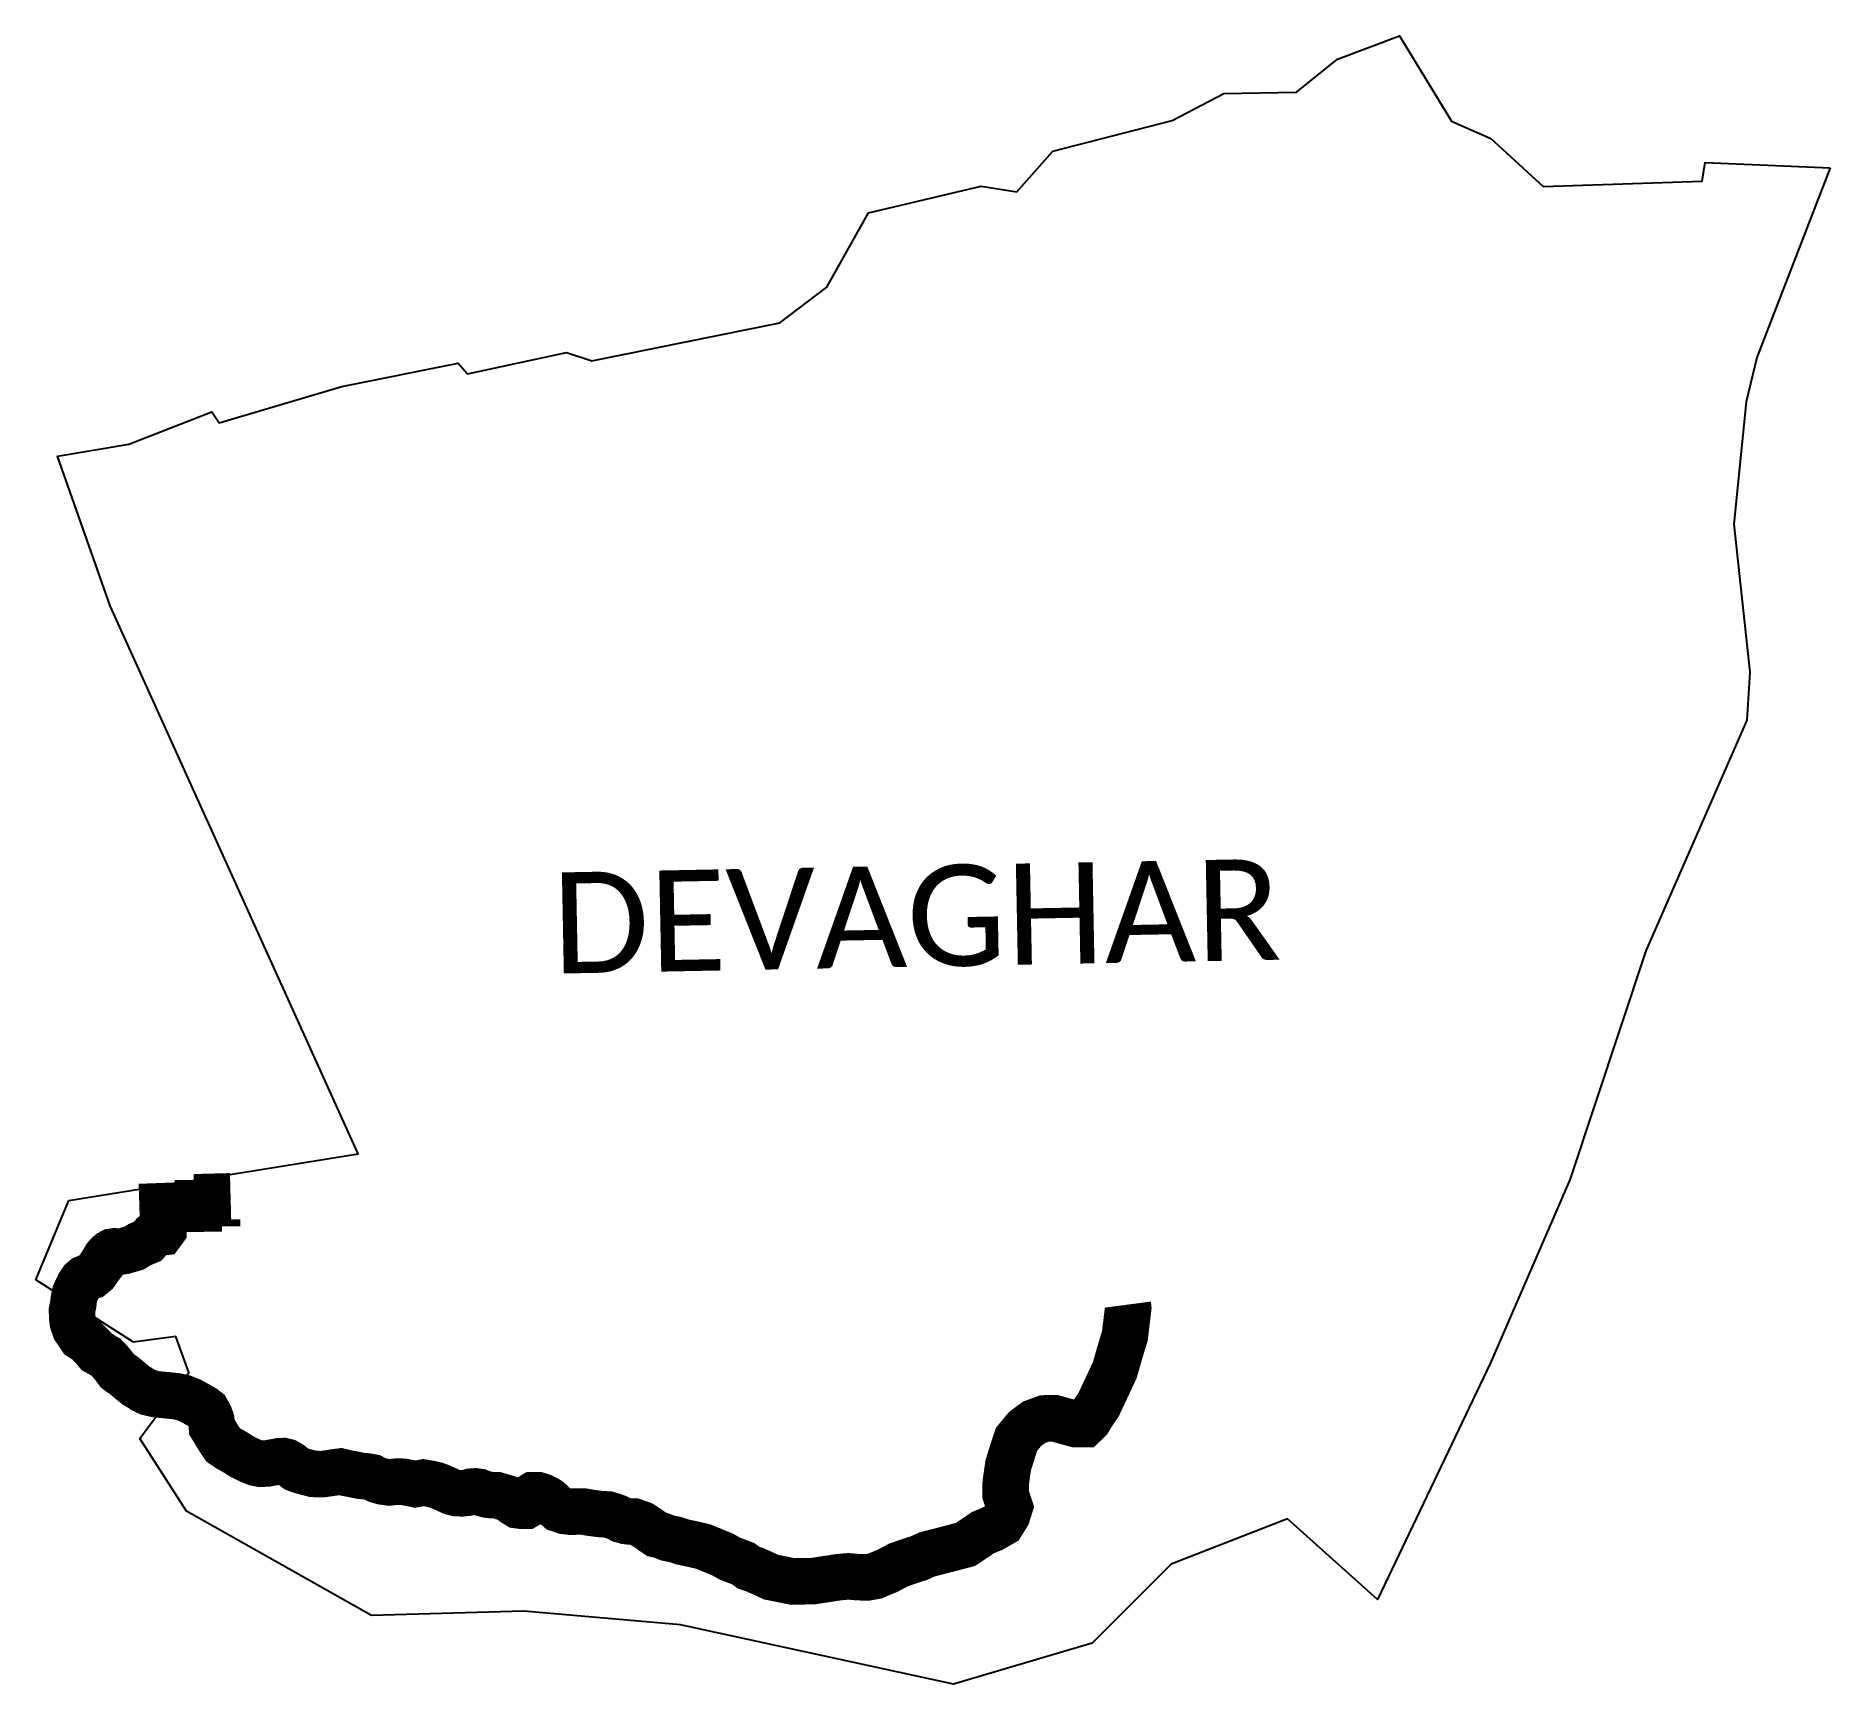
# Model space of a CAD drawing. Header units: metres. Extents: x 290123 to 292052, y 1989992 to 1991765.
import ezdxf

# ---------------------------------------------------------------- set-up
doc = ezdxf.new("R2010")
doc.units = ezdxf.units.M
for name, color, linetype in [('NATURALLY PROTECTED', 3, 'Continuous'), ('village', 4, 'Continuous'), ('VILLAGE NAME', 250, 'Continuous')]:
    doc.layers.add(name, color=color, linetype=linetype)
doc.styles.get("Standard").update_dxf_attribs({"font": 'simplex.shx'})

msp = doc.modelspace()

# ---------------------------------------------------------------- linework, layer by layer
at = {"layer": 'NATURALLY PROTECTED', "const_width": 50, "flags": 128}
msp.add_lwpolyline([(290331.9, 1990517.2), (290317.3, 1990516.8), (290317.3, 1990509.9), (290297.2, 1990509.9), (290297.3, 1990503.9), (290272, 1990503.5), (290271.9, 1990507.1), (290258.8, 1990506.6), (290259.6, 1990480.7), (290257.9, 1990478.4), (290251.6, 1990477.6), (290248.6, 1990475.5), (290242.6, 1990468.8), (290238.1, 1990466.9), (290234, 1990465.2), (290228.4, 1990461.6), (290223.6, 1990460.2), (290217.1, 1990458.3), (290211.4, 1990457.5), (290207.4, 1990458), (290204.6, 1990457.6), (290202.2, 1990456.3), (290199.8, 1990454.2), (290197.8, 1990452), (290196.3, 1990449.4), (290195.1, 1990447.5), (290194, 1990445), (290191.6, 1990442), (290188.9, 1990437.8), (290186.8, 1990435), (290182.7, 1990431.6), (290179.4, 1990430.7), (290175.1, 1990429), (290172, 1990426.4), (290169, 1990421.9), (290167.7, 1990419.2), (290164.6, 1990412.6), (290163.3, 1990406.4), (290162.8, 1990401.6), (290161.4, 1990394.6), (290161.5, 1990387.7), (290162.2, 1990381.8), (290164.6, 1990374.8), (290170.9, 1990365.4), (290177.6, 1990361.2), (290184.1, 1990354.7), (290188.1, 1990349.7), (290192.9, 1990347.1), (290197.7, 1990344.3), (290202.4, 1990339.4), (290207, 1990333.8), (290210.2, 1990329.4), (290213.1, 1990327.2), (290216.6, 1990324.9), (290224.4, 1990318.4), (290229.8, 1990314), (290235, 1990310.8), (290238.4, 1990308.6), (290243.7, 1990306.2), (290251.7, 1990304.3), (290262.5, 1990303.3), (290273, 1990302.2), (290280.9, 1990300.6), (290288.6, 1990297.5), (290295.4, 1990293.8), (290303.2, 1990289.3), (290306.2, 1990287), (290309.3, 1990281.5), (290311.2, 1990276.2), (290311.8, 1990268.9), (290313.4, 1990266.3), (290319.7, 1990256), (290324, 1990249.7), (290329.4, 1990246), (290335.8, 1990242.5), (290344.8, 1990236.9), (290353.1, 1990232.8), (290359.3, 1990230.4), (290364.4, 1990229.5), (290371.1, 1990229.8), (290380.3, 1990231.5), (290384.8, 1990232.3), (290388.5, 1990232.4), (290392.2, 1990231.5), (290396, 1990229.3), (290398.8, 1990226.7), (290402.3, 1990224), (290406.3, 1990222.5), (290412.3, 1990220.8), (290420.8, 1990218.6), (290430, 1990218.3), (290436.3, 1990219.1), (290444.7, 1990220.4), (290450, 1990221.1), (290456.2, 1990219.6), (290463.5, 1990218.2), (290472, 1990216.5), (290477.9, 1990216), (290484.2, 1990214.9), (290489.3, 1990212.2), (290495.4, 1990210.4), (290502.7, 1990209.4), (290507.5, 1990210), (290512.4, 1990210.4), (290518.6, 1990210), (290530.4, 1990207.6), (290539.3, 1990209.2), (290545.5, 1990208.2), (290552.9, 1990206.5), (290557.1, 1990204.9), (290562.9, 1990202.4), (290569.9, 1990199.2), (290574.9, 1990197.9), (290580.5, 1990197.7), (290586.5, 1990198.3), (290590.7, 1990199.5), (290594.8, 1990199.8), (290599.6, 1990199.1), (290602.9, 1990197.7), (290608.4, 1990196.2), (290613.7, 1990195.7), (290618, 1990195.7), (290623.8, 1990194), (290629, 1990192.5), (290633.1, 1990190.3), (290636.2, 1990187.6), (290640.6, 1990184.9), (290645.3, 1990184.3), (290649.8, 1990184.3), (290651.9, 1990185.5), (290653.1, 1990188.5), (290653.6, 1990191.1), (290655, 1990194.3), (290657.5, 1990195.8), (290661.9, 1990195.8), (290667.1, 1990194.1), (290671, 1990192.2), (290674.2, 1990190.3), (290677.8, 1990187.1), (290684.5, 1990181), (290685.9, 1990180.6), (290690.8, 1990178.8), (290697.9, 1990177.9), (290705.3, 1990178.1), (290711, 1990178.2), (290718.1, 1990176.9), (290728.7, 1990175.5), (290737.9, 1990174.9), (290743.6, 1990173.2), (290747.4, 1990171.8), (290751.8, 1990169.4), (290757.2, 1990167.9), (290761.2, 1990167.4), (290765.7, 1990167.3), (290773.7, 1990164.6), (290781.2, 1990159.8), (290785.7, 1990156.5), (290790.2, 1990153.5), (290794.4, 1990152.6), (290802.3, 1990149.5), (290810.2, 1990148), (290818.2, 1990145.3), (290828.7, 1990143.1), (290839.9, 1990140.5), (290853.4, 1990135), (290860.8, 1990132), (290868.7, 1990127.5), (290875.8, 1990124.8), (290883.1, 1990122), (290889.1, 1990117.7), (290895, 1990115.8), (290903.9, 1990111.8), (290913.3, 1990107.5), (290924.8, 1990105.2), (290935.3, 1990103.1), (290949.1, 1990103.1), (290958, 1990103.2), (290968.2, 1990104.8), (290975.7, 1990105.9), (290985.1, 1990107.4), (290996.2, 1990108.4), (291006.5, 1990107.5), (291016.2, 1990107.2), (291024.7, 1990108.7), (291031.4, 1990111.5), (291038.7, 1990114.5), (291049.8, 1990120.5), (291061.6, 1990124.6), (291072.4, 1990128.1), (291080.9, 1990132), (291080.9, 1990132), (291096.5, 1990136), (291122.2, 1990142.7), (291132, 1990149.3), (291141.3, 1990155.6), (291151, 1990159.5), (291161.5, 1990165.5), (291167.1, 1990174.5), (291169.8, 1990183.1), (291167.1, 1990191.3), (291165.3, 1990196.7), (291165.5, 1990209.3), (291168.2, 1990228), (291174, 1990246.4), (291177.1, 1990255.8), (291186.3, 1990266.9), (291196.1, 1990274.2), (291207.4, 1990278.3), (291218, 1990278.5), (291228.9, 1990275.4), (291241.2, 1990272.1), (291250, 1990272.1), (291254.7, 1990276.7), (291259.3, 1990284.2), (291265.4, 1990293.1), (291282.7, 1990330.1), (291287.8, 1990347.9), (291293.7, 1990367.4), (291294.3, 1990372.8), (291297.2, 1990396.9), (291296.7, 1990400.7)], dxfattribs=at)
at = {"layer": 'village'}
msp.add_polyline3d([(292052, 1991623.5, 0), (291973.2, 1991419.6, 0), (291961.8, 1991371.8, 0), (291948.4, 1991240.1, 0), (291965.6, 1991081, 0), (291962.3, 1991029.3, 0), (291853.9, 1990781.2, 0), (291772.1, 1990534.9, 0), (291686.9, 1990337.9, 0), (291565.4, 1990083.5, 0), (291468.4, 1990170.4, 0), (291343.5, 1990121.6, 0), (291258.3, 1990036.4, 0), (291109.3, 1989992.5, 0), (290815.8, 1990056.3, 0), (290647.1, 1990070.8, 0), (290483.6, 1990066.2, 0), (290284.6, 1990178.4, 0), (290234.2, 1990256.8, 0), (290286.9, 1990327.8, 0), (290273, 1990366.3, 0), (290227.6, 1990360.3, 0), (290122.5, 1990427.3, 0), (290158.1, 1990512.7, 0), (290469.1, 1990562.9, 0), (290202.4, 1991152.5, 0), (290145.7, 1991313.5, 0), (290222.4, 1991326.2, 0), (290311.9, 1991360.9, 0), (290319.6, 1991349.2, 0), (290451.6, 1991388.4, 0), (290576.7, 1991413.4, 0), (290586.8, 1991402, 0), (290693.1, 1991424.9, 0), (290720.5, 1991416.1, 0), (290922.5, 1991456.7, 0), (290973.1, 1991495.1, 0), (291018, 1991575, 0), (291139.1, 1991603.8, 0), (291177.3, 1991597.6, 0), (291216.3, 1991641.6, 0), (291344.5, 1991674.6, 0), (291400.1, 1991703.4, 0), (291478, 1991704.9, 0), (291522.1, 1991740.4, 0), (291588.8, 1991765.5, 0), (291644.8, 1991673.9, 0), (291687.2, 1991655.1, 0), (291743.4, 1991603.5, 0), (291914.5, 1991609.1, 0), (291917.5, 1991629.4, 0)], close=True, dxfattribs=at)

# ---------------------------------------------------------------- texts
at = {"layer": 'VILLAGE NAME', "insert": (290676.7, 1990865.4), "char_height": 108.748, "attachment_point": 1, "rotation": 1.1028}
msp.add_mtext_dynamic_manual_height_columns('{\\fCalibri|b0|i0|c0|p34;DEVAGHAR}', width=1571.314, gutter_width=543.7, heights=[0], dxfattribs=at)

doc.saveas('drawing.dxf')
